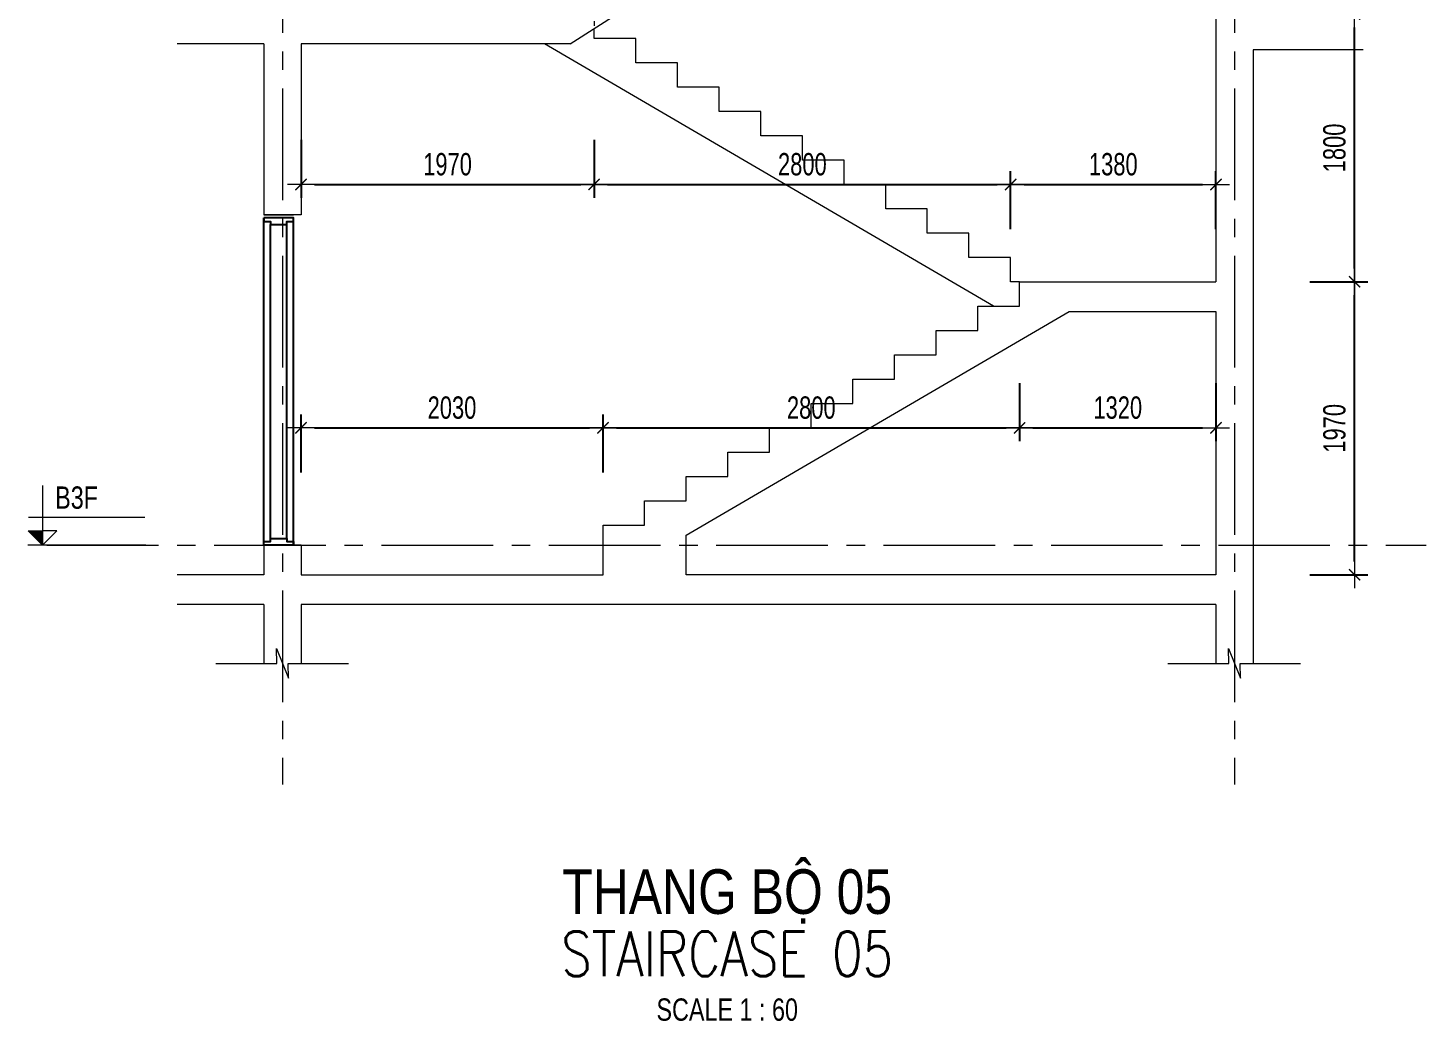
# Model space of a CAD drawing. Header units: millimetres. Extents: x -179076 to 254975, y -18667 to 296191.
# Drawn here: x 41410 to 50807, y 43358 to 50035 of the extents above; entities that cross this region are included whole.
import ezdxf
from ezdxf.enums import TextEntityAlignment as Align

# ---------------------------------------------------------------- set-up
doc = ezdxf.new("R2010")
doc.units = ezdxf.units.MM
doc.linetypes.add('CENTER2', pattern=[1.125, 0.75, -0.125, 0.125, -0.125])
doc.linetypes.add('HIDDEN2', pattern=[4.7625, 3.175, -1.5875])
doc.layers.get('Defpoints').update_dxf_attribs({"color": 151, "lineweight": 9})
doc.layers.add('A-DOOR', color=4, linetype='Continuous')
doc.layers.add('DOOR', color=4, linetype='Continuous')
for name, color, linetype, lineweight in [('NDC_S_ANNO', 7, 'Continuous', 20), ('NDC_S_AXIS', 5, 'CENTER2', 13), ('NDC_S_CONTINUOUS', 3, 'Continuous', 20), ('NDC_S_DIM', 1, 'Continuous', 15), ('NDC_S_ENG TITLE', 3, 'Continuous', 20), ('NDC_S_HIDDEN', 8, 'HIDDEN2', 13), ('NDC_S_SLAB', 2, 'Continuous', 20), ('NDC_S_SYMBOL', 1, 'Continuous', 15), ('NDC_S_TEXT SYMBOL', 7, 'Continuous', 20), ('NDC_S_VN TEXT', 7, 'Continuous', 20), ('NDC_S_VN TITLE', 6, 'Continuous', 35)]:
    doc.layers.add(name, color=color, linetype=linetype, lineweight=lineweight)
doc.styles.add('NDC_ANNO', font='', dxfattribs={"width": 0.8})
doc.styles.add('NDC_DIM', font='', dxfattribs={"width": 0.75})
doc.styles.add('NDC_EN TXT', font='romans.shx', dxfattribs={"width": 0.8})
doc.styles.add('NDC_VIE TXT', font='arial.ttf', dxfattribs={"width": 0.8})
doc.styles.get('NDC_ANNO').set_extended_font_data('Dotum')
doc.styles.get('NDC_DIM').set_extended_font_data('Dotum')
doc.dimstyles.new('NDC_dim_60', dxfattribs={"dimscale": 60, "dimtxt": 2.5, "dimasz": 1.5, "dimexe": 1.5, "dimexo": 2.5, "dimgap": 1, "dimtad": 1, "dimdec": 0, "dimzin": 0, "dimdsep": 46, "dimtxsty": 'NDC_DIM', "dimblk": 'DIMMARK', "dimcen": 0.09, "dimdle": 1.2, "dimclrd": 1, "dimclre": 1, "dimclrt": 3, "dimadec": 0, "dimazin": 0, "dimtfac": 1, "dimtdec": 0, "dimtix": 1, "dimtofl": 0, "dimtmove": 0, "dimatfit": 3, "dimfxl": 5, "dimfxlon": 1, "dimtolj": 1, "dimtzin": 0, "dimarcsym": 0})

# ---------------------------------------------------------------- blocks, each defined once
blk = doc.blocks.new('X-SECTION-2$0$X-SEC-DOO2')
at = {"layer": 'A-DOOR'}
for p, q in [((41975.6, 101971.9), (41975.6, 104171.9)), ((42020.6, 102016.9), (42020.6, 104126.9)), ((42130.6, 102016.9), (42130.6, 104126.9)), ((42175.6, 101971.9), (42175.6, 104171.9))]:
    blk.add_line(p, q, dxfattribs=at)
for points in [[(41975.6, 104171.9), (41975.6, 104146.9), (42020.6, 104146.9), (42020.6, 104126.9), (42130.6, 104126.9), (42130.6, 104146.9), (42175.6, 104146.9), (42175.6, 104171.9)], [(41975.6, 101971.9), (41975.6, 101996.9), (42020.6, 101996.9), (42020.6, 102016.9), (42130.6, 102016.9), (42130.6, 101996.9), (42175.6, 101996.9), (42175.6, 101971.9)]]:
    blk.add_lwpolyline(points, close=True, dxfattribs=at)
at = {"layer": 'Defpoints'}
blk.add_line((41975.6, 104191.9), (42175.6, 104191.9), dxfattribs=at)
blk = doc.blocks.new('kata_block_CT')
at = {"layer": 'NDC_S_ANNO'}
blk.add_hatch(color=3, dxfattribs=at).paths.add_polyline_path([(0, 1.6), (-1.61, 1.6), (0, 0)])
at = {"layer": 'NDC_S_ANNO', "ltscale": 50}
h = blk.add_hatch(dxfattribs=at)
h.set_pattern_fill('ANSI31', color=256, scale=1.406, style=0)
h.paths.add_polyline_path([(0, 1.6), (0, 0), (1.61, 1.6)])
for p, q in [((-1.59, 3.14), (11.47, 3.14)), ((11.56, 0), (-1.64, 0))]:
    blk.add_line(p, q, dxfattribs=at)
for points in [[(0, 6.69), (0, 0)], [(0, 0), (-1.61, 1.6), (0, 1.6)], [(0, 0), (1.61, 1.6), (0, 1.6)]]:
    blk.add_lwpolyline(points, dxfattribs=at)
at = {"layer": 'NDC_S_ANNO', "color": 8, "ltscale": 50}
blk.add_lwpolyline([(0, 0), (-1.61, 1.6), (0, 1.6)], dxfattribs=at)
at = {"layer": 'NDC_S_TEXT SYMBOL', "color": 3, "style": 'NDC_ANNO', "width": 0.8}
blk.add_attdef('CT', (1.41, 4.07), '', height=2.5, dxfattribs=at)
blk = doc.blocks.new('Drawing name_symbol')
at = {"layer": 'NDC_S_ENG TITLE', "style": 'NDC_EN TXT', "width": 0.8}
blk.add_attdef('SECTDET1', text='', height=5, dxfattribs=at).set_placement((0, 1.01), align=Align.CENTER)
at = {"layer": 'NDC_S_TEXT SYMBOL', "lineweight": 25, "style": 'NDC_ANNO', "width": 0.8}
blk.add_attdef('SSCALE', text='', height=2.5, dxfattribs=at).set_placement((0, -4), align=Align.CENTER)
at = {"layer": 'NDC_S_VN TITLE', "style": 'NDC_VIE TXT', "width": 0.8}
blk.add_attdef('SECTDET2', text='', height=5, dxfattribs=at).set_placement((0, 7.97), align=Align.CENTER)
blk = doc.blocks.new('DIMMARK')
at = {"layer": 'NDC_S_DIM', "color": 1}
blk.add_line((-1.5, 0), (1, 0), dxfattribs=at)
at = {"layer": 'NDC_S_DIM', "color": 2, "const_width": 0.1}
blk.add_lwpolyline([(-0.42, -0.42), (0.42, 0.42)], dxfattribs=at)
blk = doc.blocks.new('*D1135')
at = {"layer": 'Defpoints', "color": 0, "transparency": 16777216}
for p in [(45274.9, 47346.6), (43244.9, 46358.4), (45274.9, 46358.4)]:
    blk.add_point(p, dxfattribs=at)
at = {"layer": 'NDC_S_DIM', "color": 1, "lineweight": -2, "transparency": 16777216}
for p, q in [((43244.9, 47046.6), (43244.9, 47436.6)), ((45274.9, 47046.6), (45274.9, 47436.6)), ((43334.9, 47346.6), (45184.9, 47346.6))]:
    blk.add_line(p, q, dxfattribs=at)
at = {"layer": 'NDC_S_DIM', "color": 1, "lineweight": -2, "transparency": 16777216, "xscale": 90, "yscale": 90, "zscale": 90, "rotation": 180}
blk.add_blockref('DIMMARK', (43244.9, 47346.6), dxfattribs=at)
at = {"layer": 'NDC_S_DIM', "color": 1, "lineweight": -2, "transparency": 16777216, "xscale": 90, "yscale": 90, "zscale": 90}
blk.add_blockref('DIMMARK', (45274.9, 47346.6), dxfattribs=at)
at = {"layer": 'NDC_S_DIM', "color": 3, "transparency": 16777216, "insert": (44259.9, 47481.7), "char_height": 150, "attachment_point": 5, "style": 'NDC_DIM'}
blk.add_mtext('\\A1;2030', dxfattribs=at)
blk = doc.blocks.new('*D1136')
at = {"layer": 'Defpoints', "color": 0, "transparency": 16777216}
for p in [(48074.9, 48164.8), (48074.9, 47346.6), (45274.9, 46358.4)]:
    blk.add_point(p, dxfattribs=at)
at = {"layer": 'NDC_S_DIM', "color": 1, "lineweight": -2, "transparency": 16777216}
for p, q in [((48074.9, 47646.6), (48074.9, 47256.6)), ((45274.9, 47046.6), (45274.9, 47436.6)), ((45364.9, 47346.6), (47984.9, 47346.6))]:
    blk.add_line(p, q, dxfattribs=at)
at = {"layer": 'NDC_S_DIM', "color": 1, "lineweight": -2, "transparency": 16777216, "xscale": 90, "yscale": 90, "zscale": 90, "rotation": 180}
blk.add_blockref('DIMMARK', (45274.9, 47346.6), dxfattribs=at)
at = {"layer": 'NDC_S_DIM', "color": 1, "lineweight": -2, "transparency": 16777216, "xscale": 90, "yscale": 90, "zscale": 90}
blk.add_blockref('DIMMARK', (48074.9, 47346.6), dxfattribs=at)
at = {"layer": 'NDC_S_DIM', "color": 3, "transparency": 16777216, "insert": (46674.9, 47481.7), "char_height": 150, "attachment_point": 5, "style": 'NDC_DIM'}
blk.add_mtext('\\A1;2800', dxfattribs=at)
blk = doc.blocks.new('*D1137')
at = {"layer": 'Defpoints', "color": 0, "transparency": 16777216}
for p in [(48074.9, 48164.8), (49394.9, 48128.4), (49394.9, 47346.6)]:
    blk.add_point(p, dxfattribs=at)
at = {"layer": 'NDC_S_DIM', "color": 1, "lineweight": -2, "transparency": 16777216}
for p, q in [((48074.9, 47646.6), (48074.9, 47256.6)), ((49394.9, 47646.6), (49394.9, 47256.6)), ((48164.9, 47346.6), (49304.9, 47346.6))]:
    blk.add_line(p, q, dxfattribs=at)
at = {"layer": 'NDC_S_DIM', "color": 1, "lineweight": -2, "transparency": 16777216, "xscale": 90, "yscale": 90, "zscale": 90, "rotation": 180}
blk.add_blockref('DIMMARK', (48074.9, 47346.6), dxfattribs=at)
at = {"layer": 'NDC_S_DIM', "color": 1, "lineweight": -2, "transparency": 16777216, "xscale": 90, "yscale": 90, "zscale": 90}
blk.add_blockref('DIMMARK', (49394.9, 47346.6), dxfattribs=at)
at = {"layer": 'NDC_S_DIM', "color": 3, "transparency": 16777216, "insert": (48734.9, 47481.7), "char_height": 150, "attachment_point": 5, "style": 'NDC_DIM'}
blk.add_mtext('\\A1;1320', dxfattribs=at)
blk = doc.blocks.new('*D1138')
at = {"layer": 'Defpoints', "color": 0, "transparency": 16777216}
for p in [(43244.9, 49928.4), (45214.9, 49964.8), (45214.9, 48982.9)]:
    blk.add_point(p, dxfattribs=at)
at = {"layer": 'NDC_S_DIM', "color": 1, "lineweight": -2, "transparency": 16777216}
for p, q in [((43244.9, 49282.9), (43244.9, 48892.9)), ((45214.9, 49282.9), (45214.9, 48892.9)), ((43334.9, 48982.9), (45124.9, 48982.9))]:
    blk.add_line(p, q, dxfattribs=at)
at = {"layer": 'NDC_S_DIM', "color": 1, "lineweight": -2, "transparency": 16777216, "xscale": 90, "yscale": 90, "zscale": 90, "rotation": 180}
blk.add_blockref('DIMMARK', (43244.9, 48982.9), dxfattribs=at)
at = {"layer": 'NDC_S_DIM', "color": 1, "lineweight": -2, "transparency": 16777216, "xscale": 90, "yscale": 90, "zscale": 90}
blk.add_blockref('DIMMARK', (45214.9, 48982.9), dxfattribs=at)
at = {"layer": 'NDC_S_DIM', "color": 3, "transparency": 16777216, "insert": (44229.9, 49118), "char_height": 150, "attachment_point": 5, "style": 'NDC_DIM'}
blk.add_mtext('\\A1;1970', dxfattribs=at)
blk = doc.blocks.new('*D1139')
at = {"layer": 'Defpoints', "color": 0, "transparency": 16777216}
for p in [(45214.9, 49964.8), (48014.9, 48982.9), (48014.9, 48328.4)]:
    blk.add_point(p, dxfattribs=at)
at = {"layer": 'NDC_S_DIM', "color": 1, "lineweight": -2, "transparency": 16777216}
for p, q in [((45214.9, 49282.9), (45214.9, 48892.9)), ((48014.9, 48682.9), (48014.9, 49072.9)), ((45304.9, 48982.9), (47924.9, 48982.9))]:
    blk.add_line(p, q, dxfattribs=at)
at = {"layer": 'NDC_S_DIM', "color": 1, "lineweight": -2, "transparency": 16777216, "xscale": 90, "yscale": 90, "zscale": 90, "rotation": 180}
blk.add_blockref('DIMMARK', (45214.9, 48982.9), dxfattribs=at)
at = {"layer": 'NDC_S_DIM', "color": 1, "lineweight": -2, "transparency": 16777216, "xscale": 90, "yscale": 90, "zscale": 90}
blk.add_blockref('DIMMARK', (48014.9, 48982.9), dxfattribs=at)
at = {"layer": 'NDC_S_DIM', "color": 3, "transparency": 16777216, "insert": (46614.9, 49118), "char_height": 150, "attachment_point": 5, "style": 'NDC_DIM'}
blk.add_mtext('\\A1;2800', dxfattribs=at)
blk = doc.blocks.new('*D1140')
at = {"layer": 'Defpoints', "color": 0, "transparency": 16777216}
for p in [(49394.9, 48982.9), (48014.9, 48328.4), (49394.9, 48328.4)]:
    blk.add_point(p, dxfattribs=at)
at = {"layer": 'NDC_S_DIM', "color": 1, "lineweight": -2, "transparency": 16777216}
for p, q in [((48014.9, 48682.9), (48014.9, 49072.9)), ((49394.9, 48682.9), (49394.9, 49072.9)), ((48104.9, 48982.9), (49304.9, 48982.9))]:
    blk.add_line(p, q, dxfattribs=at)
at = {"layer": 'NDC_S_DIM', "color": 1, "lineweight": -2, "transparency": 16777216, "xscale": 90, "yscale": 90, "zscale": 90, "rotation": 180}
blk.add_blockref('DIMMARK', (48014.9, 48982.9), dxfattribs=at)
at = {"layer": 'NDC_S_DIM', "color": 1, "lineweight": -2, "transparency": 16777216, "xscale": 90, "yscale": 90, "zscale": 90}
blk.add_blockref('DIMMARK', (49394.9, 48982.9), dxfattribs=at)
at = {"layer": 'NDC_S_DIM', "color": 3, "transparency": 16777216, "insert": (48704.9, 49118), "char_height": 150, "attachment_point": 5, "style": 'NDC_DIM'}
blk.add_mtext('\\A1;1380', dxfattribs=at)
blk = doc.blocks.new('*D2018')
at = {"layer": 'Defpoints', "color": 0, "transparency": 16777216}
for p in [(49394.9, 48328.4), (50326.8, 48328.4), (49394.9, 46358.4)]:
    blk.add_point(p, dxfattribs=at)
at = {"layer": 'NDC_S_DIM', "color": 1, "lineweight": -2, "transparency": 16777216}
for p, q in [((50026.8, 48328.4), (50416.8, 48328.4)), ((50326.8, 46448.4), (50326.8, 48238.4)), ((50026.8, 46358.4), (50416.8, 46358.4))]:
    blk.add_line(p, q, dxfattribs=at)
at = {"layer": 'NDC_S_DIM', "color": 1, "lineweight": -2, "transparency": 16777216, "xscale": 90, "yscale": 90, "zscale": 90}
for p, rotation in [((50326.8, 48328.4), 90), ((50326.8, 46358.4), 270)]:
    blk.add_blockref('DIMMARK', p, dxfattribs=dict(at, rotation=rotation))
at = {"layer": 'NDC_S_DIM', "color": 3, "transparency": 16777216, "insert": (50191.7, 47343.4), "char_height": 150, "attachment_point": 5, "rotation": 90, "style": 'NDC_DIM'}
blk.add_mtext('\\A1;1970', dxfattribs=at)
blk = doc.blocks.new('*D2019')
at = {"layer": 'Defpoints', "color": 0, "transparency": 16777216}
for p in [(45214.9, 50128.4), (50326.8, 50128.4), (49394.9, 48328.4)]:
    blk.add_point(p, dxfattribs=at)
at = {"layer": 'NDC_S_DIM', "color": 1, "lineweight": -2, "transparency": 16777216}
for p, q in [((50026.8, 50128.4), (50416.8, 50128.4)), ((50326.8, 48418.4), (50326.8, 50038.4)), ((50026.8, 48328.4), (50416.8, 48328.4))]:
    blk.add_line(p, q, dxfattribs=at)
at = {"layer": 'NDC_S_DIM', "color": 1, "lineweight": -2, "transparency": 16777216, "xscale": 90, "yscale": 90, "zscale": 90}
for p, rotation in [((50326.8, 50128.4), 90), ((50326.8, 48328.4), 270)]:
    blk.add_blockref('DIMMARK', p, dxfattribs=dict(at, rotation=rotation))
at = {"layer": 'NDC_S_DIM', "color": 3, "transparency": 16777216, "insert": (50191.7, 49228.4), "char_height": 150, "attachment_point": 5, "rotation": 90, "style": 'NDC_DIM'}
blk.add_mtext('\\A1;1800', dxfattribs=at)

msp = doc.modelspace()

# ---------------------------------------------------------------- linework, layer by layer
at = {"layer": 'NDC_S_AXIS', "ltscale": 1000}
for p, q in [((43119.9, 60877.7), (43119.9, 44948.8)), ((49519.9, 60877.7), (49519.9, 44948.8)), ((41536.4, 46558.4), (50807.1, 46558.4))]:
    msp.add_line(p, q, dxfattribs=at)
at = {"layer": 'NDC_S_CONTINUOUS'}
msp.add_line((47898.6, 48164.8), (44880.8, 49928.4), dxfattribs=at)
msp.add_lwpolyline([(48074.9, 48328.4), (48014.9, 48328.4), (48014.9, 48492), (47734.9, 48492), (47734.9, 48655.7), (47454.9, 48655.7), (47454.9, 48819.3), (47174.9, 48819.3), (47174.9, 48982.9), (46894.9, 48982.9), (46894.9, 49146.6), (46614.9, 49146.6), (46614.9, 49310.2), (46334.9, 49310.2), (46334.9, 49473.9), (46054.9, 49473.9), (46054.9, 49637.5), (45774.9, 49637.5), (45774.9, 49801.1), (45494.9, 49801.1), (45494.9, 49964.8), (45214.9, 49964.8), (45214.9, 50031.7)], dxfattribs=at)
at = {"layer": 'NDC_S_HIDDEN', "ltscale": 10}
msp.add_lwpolyline([(44994.9, 50128.4), (45214.9, 50128.4), (45214.9, 50031.7)], dxfattribs=at)
at = {"layer": 'NDC_S_SLAB'}
for p, q in [((45053.5, 49928.4), (48413.5, 52078.4)), ((49394.9, 52078.4), (49394.9, 48328.4)), ((42994.9, 49928.4), (42413.6, 49928.4)), ((42994.9, 49928.4), (42994.9, 48778.4)), ((43244.9, 49928.4), (43244.9, 48778.4)), ((45053.5, 49928.4), (43244.9, 49928.4)), ((49644.9, 49888.4), (49644.9, 45763)), ((50383.6, 49888.4), (49644.9, 49888.4)), ((43244.9, 48778.4), (42994.9, 48778.4)), ((42994.9, 46558.4), (42994.9, 46358.4)), ((43244.9, 46558.4), (42994.9, 46558.4)), ((43244.9, 46558.4), (43244.9, 46358.4)), ((42994.9, 46358.4), (42413.6, 46358.4)), ((42994.9, 46158.4), (42413.6, 46158.4)), ((42994.9, 46158.4), (42994.9, 45763)), ((43244.9, 46158.4), (43244.9, 45763)), ((49394.9, 46158.4), (43244.9, 46158.4)), ((49394.9, 46158.4), (49394.9, 45763))]:
    msp.add_line(p, q, dxfattribs=at)
for points in [[(43244.9, 46358.4), (45274.9, 46358.4), (45274.9, 46692), (45554.9, 46692), (45554.9, 46855.7), (45834.9, 46855.7), (45834.9, 47019.3), (46114.9, 47019.3), (46114.9, 47182.9), (46394.9, 47182.9), (46394.9, 47346.6), (46674.9, 47346.6), (46674.9, 47510.2), (46954.9, 47510.2), (46954.9, 47673.9), (47234.9, 47673.9), (47234.9, 47837.5), (47514.9, 47837.5), (47514.9, 48001.1), (47794.9, 48001.1), (47794.9, 48164.8), (48074.9, 48164.8), (48074.9, 48328.4), (49394.9, 48328.4)], [(49394.9, 46358.4), (45834.9, 46358.4), (45834.9, 46624), (48409.1, 48128.4), (49394.9, 48128.4)], [(49394.9, 48128.4), (49394.9, 46358.4)]]:
    msp.add_lwpolyline(points, dxfattribs=at)
at = {"layer": 'NDC_S_SYMBOL'}
for points in [[(42672.5, 45763), (43082.1, 45763), (43079.9, 45863), (43159.9, 45663), (43157.8, 45763), (43564.1, 45763)], [(49072.5, 45763), (49482.1, 45763), (49479.9, 45863), (49559.9, 45663), (49557.8, 45763), (49964.1, 45763)]]:
    msp.add_lwpolyline(points, dxfattribs=at)

# ---------------------------------------------------------------- block references
at = {"layer": 'DOOR'}
msp.add_blockref('X-SECTION-2$0$X-SEC-DOO2', (1019.4, -55413.5), dxfattribs=at)
at = {"layer": 'NDC_S_ANNO', "xscale": 60, "yscale": 60, "zscale": 60}
msp.add_blockref('Drawing name_symbol', (46109.8, 43600.3), dxfattribs=at).add_auto_attribs({'SECTDET1': 'STAIRCASE 05', 'SECTDET2': 'THANG BỘ 05', 'SSCALE': 'SCALE 1 : 60'})
at = {"layer": 'NDC_S_VN TEXT', "xscale": 60, "yscale": 60, "zscale": 60}
msp.add_blockref('kata_block_CT', (41507.9, 46558.4), dxfattribs=at).add_auto_attribs({'CT': 'B3F'})

# ---------------------------------------------------------------- dimensions: what is measured, and where the dimension line sits
at = {"layer": 'NDC_S_DIM'}
dim = msp.add_linear_dim(base=(50326.8, 50128.4), p1=(49394.9, 48328.4), p2=(45214.9, 50128.4), angle=90, dimstyle='NDC_dim_60', override={"dimtmove": 1}, dxfattribs=at)
dim.commit()
dim.dimension.update_dxf_attribs({"geometry": '*D2019', "text_midpoint": (50191.7, 49228.4)})
for base, p1, p2, picture, middle in [((45214.9, 48982.9), (43244.9, 49928.4), (45214.9, 49964.8), '*D1138', (44229.9, 49118)), ((45274.9, 47346.6), (43244.9, 46358.4), (45274.9, 46358.4), '*D1135', (44259.9, 47481.7))]:
    dim = msp.add_linear_dim(base=base, p1=p1, p2=p2, dimstyle='NDC_dim_60', dxfattribs=at)
    dim.commit()
    dim.dimension.update_dxf_attribs({"geometry": picture, "text_midpoint": middle})
for base, p1, p2, picture, middle in [((48014.9, 48982.9), (45214.9, 49964.8), (48014.9, 48328.4), '*D1139', (46614.9, 49118)), ((49394.9, 48982.9), (48014.9, 48328.4), (49394.9, 48328.4), '*D1140', (48704.9, 49118)), ((48074.9, 47346.6), (45274.9, 46358.4), (48074.9, 48164.8), '*D1136', (46674.9, 47481.7)), ((49394.9, 47346.6), (48074.9, 48164.8), (49394.9, 48128.4), '*D1137', (48734.9, 47481.7))]:
    dim = msp.add_linear_dim(base=base, p1=p1, p2=p2, dimstyle='NDC_dim_60', override={"dimtmove": 1}, dxfattribs=at)
    dim.commit()
    dim.dimension.update_dxf_attribs({"geometry": picture, "text_midpoint": middle})
dim = msp.add_linear_dim(base=(50326.8, 48328.4), p1=(49394.9, 46358.4), p2=(49394.9, 48328.4), angle=90, dimstyle='NDC_dim_60', dxfattribs=at)
dim.commit()
dim.dimension.update_dxf_attribs({"geometry": '*D2018', "text_midpoint": (50191.7, 47343.4)})

doc.saveas('drawing.dxf')
